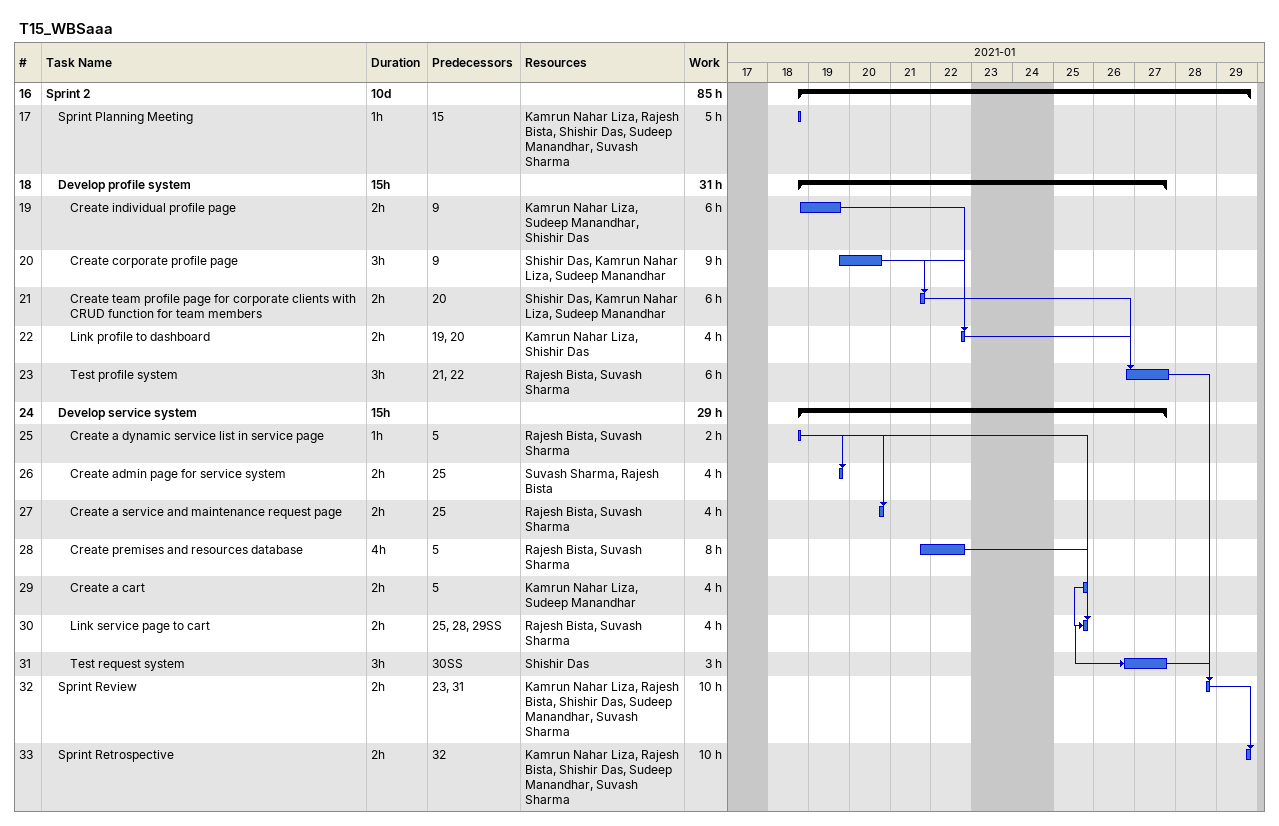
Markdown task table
T15_WBSaaa

| ID | Level | Task | Duration | Start | Finish | Predecessors | Resources | Work (h) |
|---|---|---|---|---|---|---|---|---|
| 16 | 1 | **Sprint 2** | 10d | 2021-01-18 | 2021-01-29 |  |  | 85 |
| 17 | 2 | Sprint Planning Meeting | 1h | 2021-01-18 | 2021-01-18 | 15 | Kamrun Nahar Liza, Rajesh Bista, Shishir Das, Sudeep Manandhar, Suvash Sharma | 5 |
| 18 | 2 | **Develop profile system** | 15h | 2021-01-18 | 2021-01-27 |  |  | 31 |
| 19 | 3 | Create individual profile page | 2h | 2021-01-18 | 2021-01-19 | 9 | Kamrun Nahar Liza, Sudeep Manandhar, Shishir Das | 6 |
| 20 | 3 | Create corporate profile page | 3h | 2021-01-19 | 2021-01-20 | 9 | Shishir Das, Kamrun Nahar Liza, Sudeep Manandhar | 9 |
| 21 | 3 | Create team profile page for corporate clients with CRUD function for team members | 2h | 2021-01-21 | 2021-01-21 | 20 | Shishir Das, Kamrun Nahar Liza, Sudeep Manandhar | 6 |
| 22 | 3 | Link profile to dashboard | 2h | 2021-01-22 | 2021-01-22 | 19, 20 | Kamrun Nahar Liza, Shishir Das | 4 |
| 23 | 3 | Test profile system | 3h | 2021-01-26 | 2021-01-27 | 21, 22 | Rajesh Bista, Suvash Sharma | 6 |
| 24 | 2 | **Develop service system** | 15h | 2021-01-18 | 2021-01-27 |  |  | 29 |
| 25 | 3 | Create a dynamic service list in service page | 1h | 2021-01-18 | 2021-01-18 | 5 | Rajesh Bista, Suvash Sharma | 2 |
| 26 | 3 | Create admin page for service system | 2h | 2021-01-19 | 2021-01-19 | 25 | Suvash Sharma, Rajesh Bista | 4 |
| 27 | 3 | Create a service and maintenance request page | 2h | 2021-01-20 | 2021-01-20 | 25 | Rajesh Bista, Suvash Sharma | 4 |
| 28 | 3 | Create premises and resources database | 4h | 2021-01-21 | 2021-01-22 | 5 | Rajesh Bista, Suvash Sharma | 8 |
| 29 | 3 | Create a cart | 2h | 2021-01-25 | 2021-01-25 | 5 | Kamrun Nahar Liza, Sudeep Manandhar | 4 |
| 30 | 3 | Link service page to cart | 2h | 2021-01-25 | 2021-01-25 | 25, 28, 29SS | Rajesh Bista, Suvash Sharma | 4 |
| 31 | 3 | Test request system | 3h | 2021-01-26 | 2021-01-27 | 30SS | Shishir Das | 3 |
| 32 | 2 | Sprint Review | 2h | 2021-01-28 | 2021-01-28 | 23, 31 | Kamrun Nahar Liza, Rajesh Bista, Shishir Das, Sudeep Manandhar, Suvash Sharma | 10 |
| 33 | 2 | Sprint Retrospective | 2h | 2021-01-29 | 2021-01-29 | 32 | Kamrun Nahar Liza, Rajesh Bista, Shishir Das, Sudeep Manandhar, Suvash Sharma | 10 |
